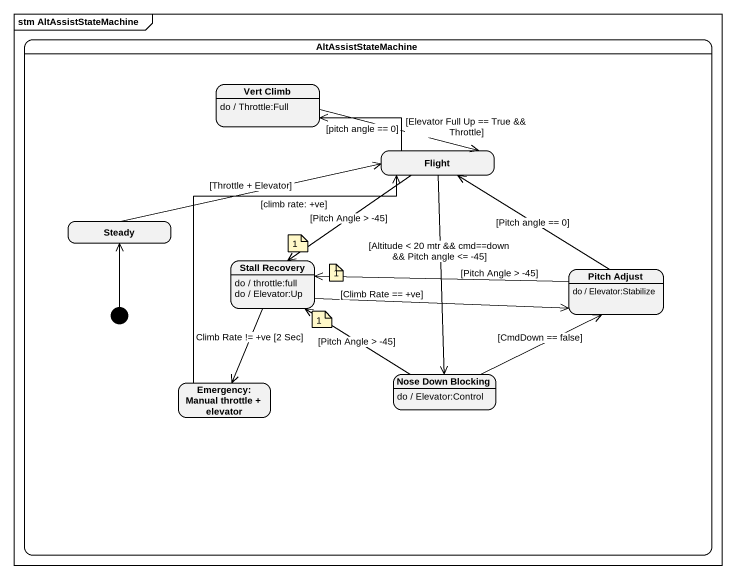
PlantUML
@startuml
mainframe stm AltAssistStateMachine
hide empty description
state AltAssistStateMachine {
  state "Vert Climb" as Vert_Climb
  Vert_Climb : do / Throttle:Full
  state Flight
  state Steady
  state "Stall Recovery" as Stall_Recovery
  Stall_Recovery : do / throttle:full
  Stall_Recovery : do / Elevator:Up
  state "Pitch Adjust" as Pitch_Adjust
  Pitch_Adjust : do / Elevator:Stabilize
  state "Nose Down Blocking" as Nose_Down_Blocking
  Nose_Down_Blocking : do / Elevator:Control
  state "Emergency: Manual throttle + elevator" as Emergency_Manual_throttle
  [*] -up-> Steady
}
Vert_Climb -right-> Flight : [pitch angle == 0]
Flight -left-> Vert_Climb : [Elevator Full Up == True && Throttle]
Flight --> Stall_Recovery : [Pitch Angle > -45]
Flight --> Nose_Down_Blocking : [Altitude < 20 mtr && cmd==down && Pitch angle <= -45]
Steady -right-> Flight : [Throttle + Elevator]
Stall_Recovery -right-> Pitch_Adjust : [Climb Rate == +ve]
Stall_Recovery --> Emergency_Manual_throttle : Climb Rate != +ve [2 Sec]
Pitch_Adjust -up-> Flight : [Pitch angle == 0]
Pitch_Adjust -left-> Stall_Recovery : [Pitch Angle > -45]
Nose_Down_Blocking -up-> Stall_Recovery : [Pitch Angle > -45]
Nose_Down_Blocking -right-> Pitch_Adjust : [CmdDown == false]
Emergency_Manual_throttle -up-> Flight : [climb rate: +ve]
note as N1
  1
end note
note as N2
  1
end note
note as N3
  1
end note
@enduml
